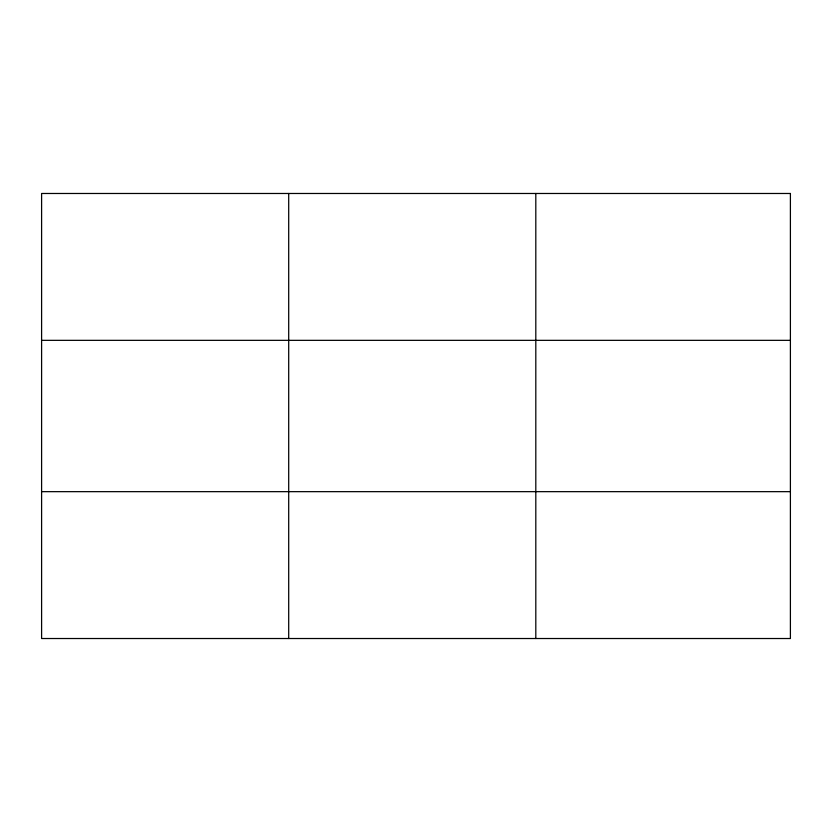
<?xml version="1.0" encoding="UTF-8"?>
<svg xmlns="http://www.w3.org/2000/svg" width="832" height="832" viewBox="0 0 832 832"><rect width="100%" height="100%" fill="white"/><g stroke="black" fill="none" stroke-linecap="round" stroke-linejoin="round"><path stroke-width="1.25" d="M288.704 193.482L288.704 638.518M535.808 193.482L535.808 638.518M41.6 340.34L790.4 340.34M41.6 491.66L790.4 491.66M790.4 193.482L790.4 638.518L41.6 638.518L41.6 193.482L790.4 193.482"/></g></svg>
